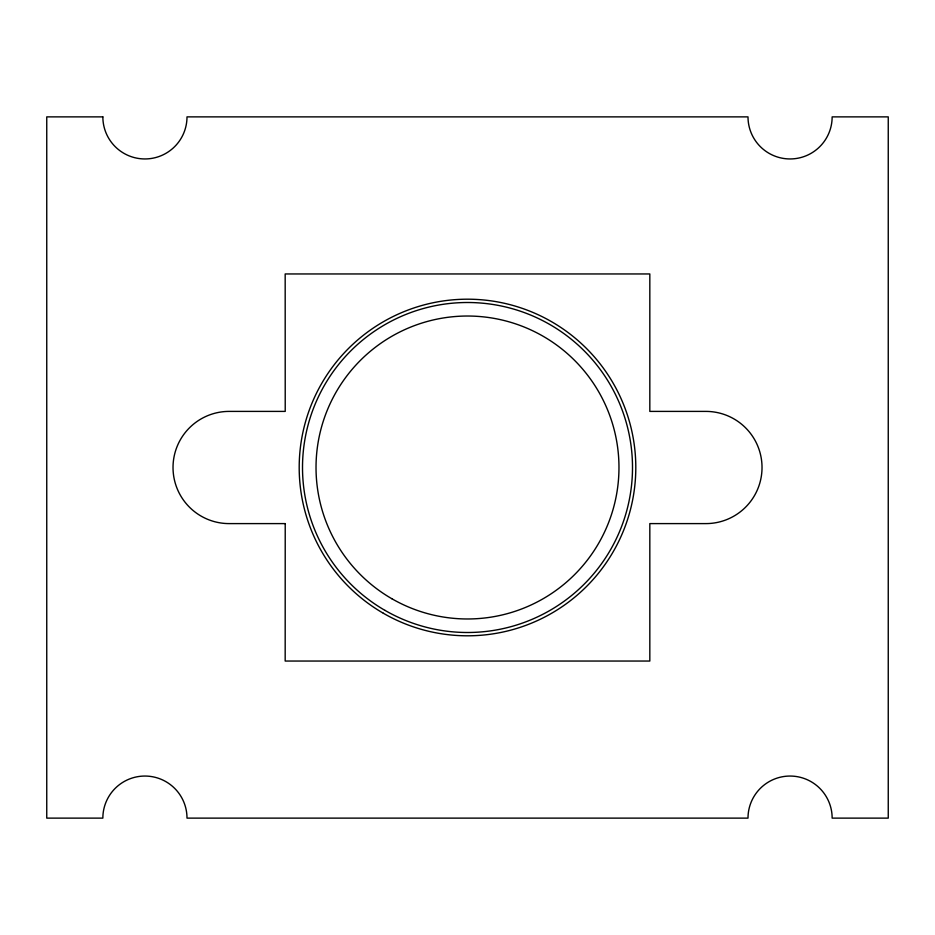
<?xml version="1.0" encoding="UTF-8"?>
<svg xmlns="http://www.w3.org/2000/svg" width="935" height="935" viewBox="0 0 935 935"><rect width="100%" height="100%" fill="white"/><g stroke="black" fill="none" stroke-linecap="round" stroke-linejoin="round"><path stroke-width="1.4" d="M285.222 523.6L285.175 661.045L649.825 661.045L649.825 523.6L705.925 523.6A56.1 56.1 0 0 0 762.025 467.5A56.1 56.1 0 0 0 705.925 411.4L649.825 411.4L649.825 273.955L285.175 273.955L285.222 411.4L229.122 411.4A56.1 56.1 0 0 0 173.022 467.5A56.1 56.1 0 0 0 229.122 523.6L285.222 523.6M102.85 116.875L46.75 116.875L46.75 818.125L102.85 818.125A42.075 42.075 0 0 1 144.925 776.05A42.075 42.075 0 0 1 187 818.125L748 818.125A42.075 42.075 0 0 1 790.075 776.05A42.075 42.075 0 0 1 832.15 818.125L888.25 818.125L888.25 116.875L832.15 116.875A42.075 42.075 0 0 1 790.075 158.95A42.075 42.075 0 0 1 748 116.875L187 116.875A42.075 42.075 0 0 1 144.925 158.95A42.075 42.075 0 0 1 102.85 116.875M383.35 613.255A168.3 168.3 0 0 0 635.8 467.5A168.3 168.3 0 0 0 383.35 321.745A168.3 168.3 0 0 0 383.35 613.255M391.765 598.68A151.47 151.47 0 0 0 618.97 467.5A151.47 151.47 0 0 0 391.765 336.32A151.47 151.47 0 0 0 391.765 598.68M384.998 610.391A165.004 165.004 0 0 0 632.504 467.5A165.004 165.004 0 0 0 384.998 324.609A165.004 165.004 0 0 0 384.998 610.391"/></g></svg>
